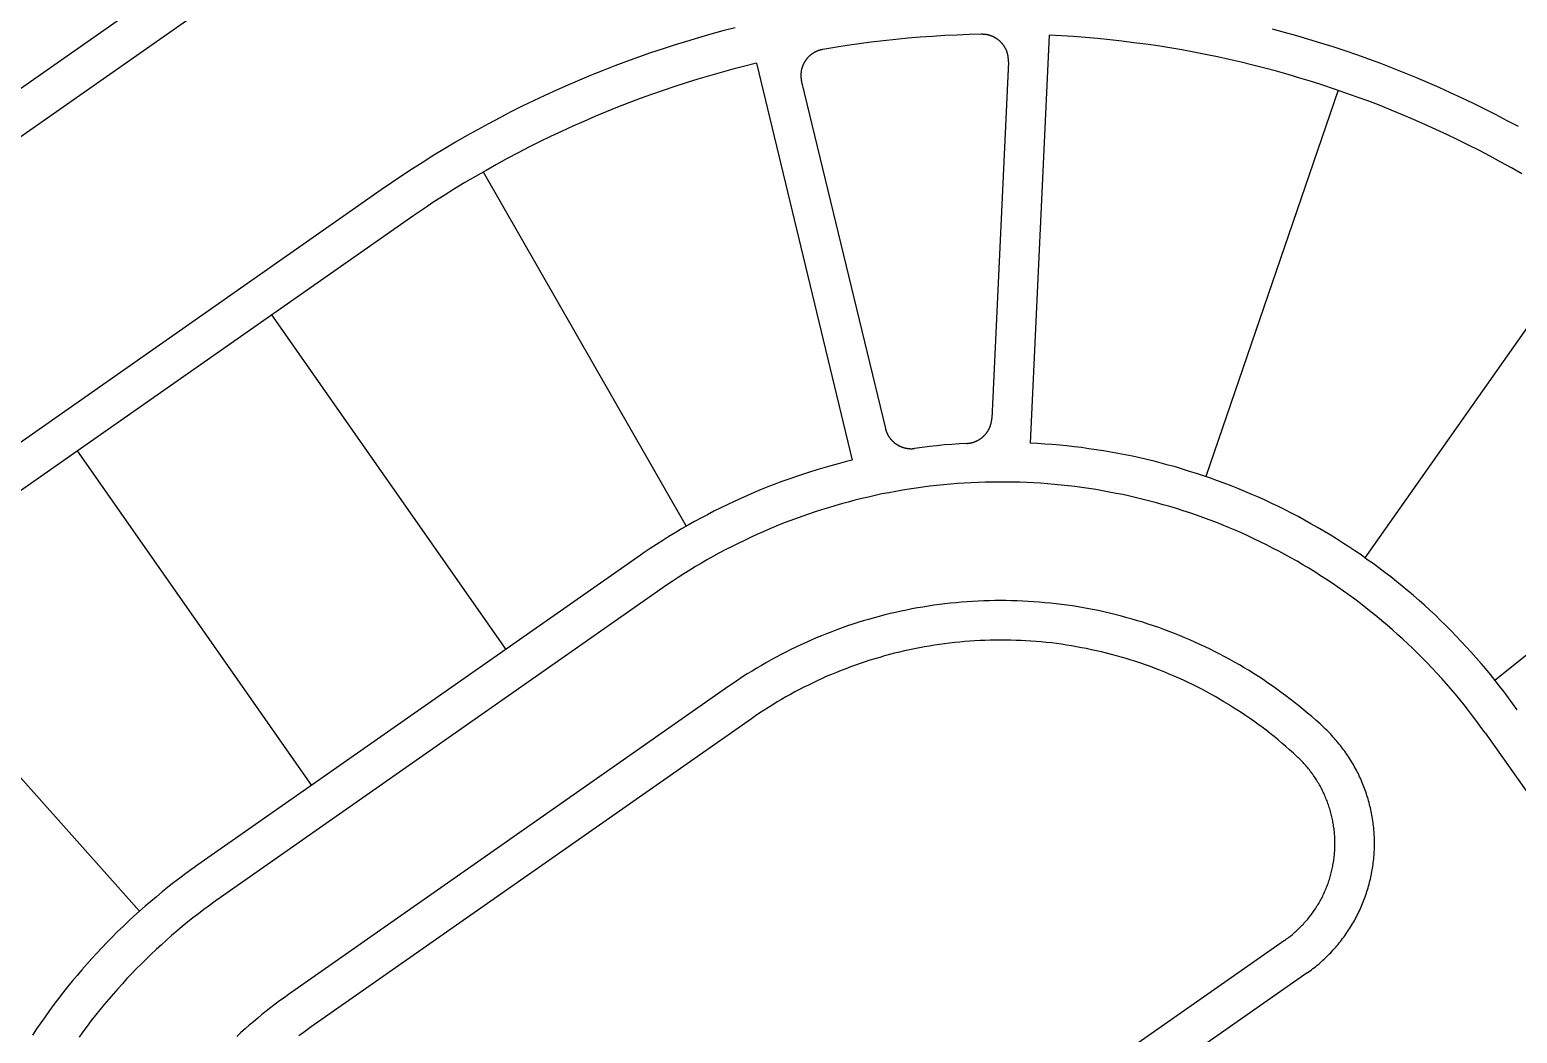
# Model space of a CAD drawing. Header units: metres. Extents: x 680594 to 684853, y 828874 to 830078.
# Drawn here: x 680863.9 to 680976.8, y 829578 to 829654.2 of the extents above; entities that cross this region are included whole.
import ezdxf

# ---------------------------------------------------------------- set-up
doc = ezdxf.new("R2010")
doc.units = ezdxf.units.M
doc.layers.add('PLOT_LINES', color=7, linetype='Continuous')

msp = doc.modelspace()

# ---------------------------------------------------------------- linework, layer by layer
at = {"layer": 'PLOT_LINES'}
for points in [[(680915.88, 829686.64), (680850.26, 829640.7)], [(680917.6, 829684.19), (680851.98, 829638.24)], [(680917.41, 829654.36), (680916.48, 829654.12), (680915.56, 829653.87), (680914.64, 829653.6), (680913.72, 829653.33), (680912.8, 829653.05), (680911.89, 829652.75), (680910.98, 829652.45), (680910.08, 829652.13), (680909.18, 829651.8), (680908.28, 829651.47), (680907.39, 829651.12), (680906.5, 829650.76), (680905.61, 829650.39), (680904.73, 829650.01), (680903.86, 829649.62), (680902.98, 829649.22), (680902.12, 829648.82), (680901.26, 829648.4), (680900.4, 829647.97), (680899.55, 829647.53), (680898.7, 829647.08), (680897.86, 829646.62), (680897.02, 829646.15), (680896.19, 829645.67), (680895.37, 829645.18), (680894.55, 829644.68), (680893.74, 829644.17), (680892.93, 829643.66), (680892.13, 829643.13), (680891.33, 829642.6), (680890.55, 829642.05)], [(680976.86, 829646.86), (680976.02, 829647.31), (680975.17, 829647.76), (680974.32, 829648.19), (680973.46, 829648.61), (680972.59, 829649.03), (680971.72, 829649.43), (680970.85, 829649.83), (680969.97, 829650.21), (680969.09, 829650.58), (680968.2, 829650.95), (680967.31, 829651.3), (680966.42, 829651.64), (680965.52, 829651.97), (680964.61, 829652.3), (680963.71, 829652.61), (680962.8, 829652.91), (680961.88, 829653.2), (680960.97, 829653.47), (680960.04, 829653.74), (680959.12, 829654), (680958.2, 829654.25)], [(680936.12, 829653.87), (680935.19, 829653.84), (680934.26, 829653.81), (680933.33, 829653.77), (680932.4, 829653.71), (680931.47, 829653.64), (680930.54, 829653.57), (680929.61, 829653.48), (680928.68, 829653.38), (680927.75, 829653.27), (680926.83, 829653.14), (680925.91, 829653.01), (680924.98, 829652.87), (680924.06, 829652.71)], [(680938.16, 829651.77), (680938.16, 829651.8), (680938.16, 829651.82), (680938.16, 829651.84), (680938.16, 829651.87), (680938.16, 829651.89), (680938.16, 829651.91), (680938.16, 829651.94), (680938.16, 829651.96), (680938.16, 829651.98), (680938.16, 829652.01), (680938.15, 829652.03), (680938.15, 829652.05), (680938.15, 829652.08), (680938.15, 829652.1), (680938.14, 829652.12), (680938.14, 829652.15), (680938.14, 829652.17), (680938.13, 829652.19), (680938.13, 829652.22), (680938.13, 829652.24), (680938.12, 829652.26), (680938.12, 829652.28), (680938.11, 829652.31), (680938.11, 829652.33), (680938.1, 829652.35), (680938.1, 829652.38), (680938.09, 829652.4), (680938.08, 829652.42), (680938.08, 829652.44), (680938.07, 829652.47), (680938.06, 829652.49), (680938.05, 829652.51), (680938.05, 829652.53), (680938.04, 829652.55), (680938.03, 829652.58), (680938.02, 829652.6), (680938.01, 829652.62), (680938.01, 829652.64), (680938, 829652.66), (680937.99, 829652.68), (680937.98, 829652.7), (680937.97, 829652.73), (680937.96, 829652.75), (680937.95, 829652.77), (680937.94, 829652.79), (680937.92, 829652.81), (680937.91, 829652.83), (680937.9, 829652.85), (680937.89, 829652.87), (680937.88, 829652.89), (680937.87, 829652.91), (680937.85, 829652.93), (680937.84, 829652.95), (680937.83, 829652.97), (680937.82, 829652.99), (680937.8, 829653.01), (680937.79, 829653.03), (680937.78, 829653.05), (680937.76, 829653.07), (680937.75, 829653.08), (680937.73, 829653.1), (680937.72, 829653.12), (680937.7, 829653.14), (680937.69, 829653.16), (680937.67, 829653.17), (680937.66, 829653.19), (680937.64, 829653.21), (680937.63, 829653.23), (680937.61, 829653.24), (680937.59, 829653.26), (680937.58, 829653.28), (680937.56, 829653.29), (680937.55, 829653.31), (680937.53, 829653.33), (680937.51, 829653.34), (680937.49, 829653.36), (680937.48, 829653.37), (680937.46, 829653.39), (680937.44, 829653.4), (680937.42, 829653.42), (680937.4, 829653.43), (680937.39, 829653.45), (680937.37, 829653.46), (680937.35, 829653.48), (680937.33, 829653.49), (680937.31, 829653.5), (680937.29, 829653.52), (680937.27, 829653.53), (680937.25, 829653.54), (680937.23, 829653.55), (680937.21, 829653.57), (680937.19, 829653.58), (680937.17, 829653.59), (680937.15, 829653.6), (680937.13, 829653.61), (680937.11, 829653.63), (680937.09, 829653.64), (680937.07, 829653.65), (680937.05, 829653.66), (680937.03, 829653.67), (680937.01, 829653.68), (680936.99, 829653.69), (680936.97, 829653.7), (680936.94, 829653.71), (680936.92, 829653.72), (680936.9, 829653.72), (680936.88, 829653.73), (680936.86, 829653.74), (680936.84, 829653.75), (680936.81, 829653.76), (680936.79, 829653.76), (680936.77, 829653.77), (680936.75, 829653.78), (680936.72, 829653.79), (680936.7, 829653.79), (680936.68, 829653.8), (680936.66, 829653.8), (680936.63, 829653.81), (680936.61, 829653.82), (680936.59, 829653.82), (680936.57, 829653.83), (680936.54, 829653.83), (680936.52, 829653.83), (680936.5, 829653.84), (680936.47, 829653.84), (680936.45, 829653.85), (680936.43, 829653.85), (680936.4, 829653.85), (680936.38, 829653.85), (680936.36, 829653.86), (680936.33, 829653.86), (680936.31, 829653.86), (680936.29, 829653.86), (680936.26, 829653.86), (680936.24, 829653.86), (680936.22, 829653.87), (680936.19, 829653.87), (680936.17, 829653.87), (680936.15, 829653.87), (680936.12, 829653.87)], [(680941.26, 829653.79), (680939.81, 829622.83)], [(680977.13, 829643.27), (680976.33, 829643.72), (680975.52, 829644.17), (680974.71, 829644.61), (680973.9, 829645.04), (680973.08, 829645.45), (680972.26, 829645.86), (680971.43, 829646.26), (680970.59, 829646.65), (680969.75, 829647.03), (680968.91, 829647.4), (680968.06, 829647.76), (680967.21, 829648.11), (680966.36, 829648.45), (680965.5, 829648.78), (680964.63, 829649.1), (680963.77, 829649.41), (680962.9, 829649.71), (680962.02, 829650), (680961.15, 829650.28), (680960.27, 829650.55), (680959.38, 829650.81), (680958.5, 829651.06), (680957.61, 829651.3), (680956.72, 829651.53), (680955.82, 829651.74), (680954.92, 829651.95), (680954.02, 829652.15), (680953.12, 829652.34), (680952.22, 829652.51), (680951.31, 829652.68), (680950.41, 829652.83), (680949.5, 829652.98), (680948.59, 829653.11), (680947.67, 829653.23), (680946.76, 829653.34), (680945.85, 829653.45), (680944.93, 829653.54), (680944.01, 829653.62), (680943.09, 829653.69), (680942.18, 829653.75), (680941.26, 829653.79)], [(680924.06, 829652.71), (680924.04, 829652.71), (680924.02, 829652.71), (680924, 829652.7), (680923.97, 829652.7), (680923.95, 829652.69), (680923.93, 829652.69), (680923.9, 829652.68), (680923.88, 829652.67), (680923.86, 829652.67), (680923.84, 829652.66), (680923.81, 829652.65), (680923.79, 829652.65), (680923.77, 829652.64), (680923.75, 829652.63), (680923.73, 829652.63), (680923.7, 829652.62), (680923.68, 829652.61), (680923.66, 829652.6), (680923.64, 829652.59), (680923.62, 829652.58), (680923.6, 829652.57), (680923.57, 829652.56), (680923.55, 829652.55), (680923.53, 829652.54), (680923.51, 829652.53), (680923.49, 829652.52), (680923.47, 829652.51), (680923.45, 829652.5), (680923.43, 829652.49), (680923.41, 829652.48), (680923.39, 829652.47), (680923.37, 829652.45), (680923.35, 829652.44), (680923.33, 829652.43), (680923.31, 829652.42), (680923.29, 829652.4), (680923.27, 829652.39), (680923.25, 829652.38), (680923.23, 829652.36), (680923.21, 829652.35), (680923.19, 829652.34), (680923.18, 829652.32), (680923.16, 829652.31), (680923.14, 829652.29), (680923.12, 829652.28), (680923.1, 829652.26), (680923.09, 829652.25), (680923.07, 829652.23), (680923.05, 829652.22), (680923.03, 829652.2), (680923.02, 829652.18), (680923, 829652.17), (680922.98, 829652.15), (680922.97, 829652.13), (680922.95, 829652.12), (680922.94, 829652.1), (680922.92, 829652.08), (680922.9, 829652.06), (680922.89, 829652.05), (680922.87, 829652.03), (680922.86, 829652.01), (680922.84, 829651.99), (680922.83, 829651.97), (680922.82, 829651.96), (680922.8, 829651.94), (680922.79, 829651.92), (680922.77, 829651.9), (680922.76, 829651.88), (680922.75, 829651.86), (680922.73, 829651.84), (680922.72, 829651.82), (680922.71, 829651.8), (680922.7, 829651.78), (680922.69, 829651.76), (680922.67, 829651.74), (680922.66, 829651.72), (680922.65, 829651.7), (680922.64, 829651.68), (680922.63, 829651.66), (680922.62, 829651.64), (680922.61, 829651.62), (680922.6, 829651.6), (680922.59, 829651.58), (680922.58, 829651.56), (680922.57, 829651.53), (680922.56, 829651.51), (680922.55, 829651.49), (680922.54, 829651.47), (680922.53, 829651.45), (680922.53, 829651.43), (680922.52, 829651.4), (680922.51, 829651.38), (680922.5, 829651.36), (680922.5, 829651.34), (680922.49, 829651.31), (680922.48, 829651.29), (680922.48, 829651.27), (680922.47, 829651.25), (680922.46, 829651.22), (680922.46, 829651.2), (680922.45, 829651.18), (680922.45, 829651.16), (680922.44, 829651.13), (680922.44, 829651.11), (680922.44, 829651.09), (680922.43, 829651.06), (680922.43, 829651.04), (680922.43, 829651.02), (680922.42, 829650.99), (680922.42, 829650.97), (680922.42, 829650.95), (680922.41, 829650.92), (680922.41, 829650.9), (680922.41, 829650.88), (680922.41, 829650.85), (680922.41, 829650.83), (680922.41, 829650.81), (680922.41, 829650.78), (680922.41, 829650.76), (680922.41, 829650.74), (680922.41, 829650.71), (680922.41, 829650.69), (680922.41, 829650.67), (680922.41, 829650.64), (680922.41, 829650.62), (680922.41, 829650.6), (680922.41, 829650.57), (680922.42, 829650.55), (680922.42, 829650.53), (680922.42, 829650.5), (680922.42, 829650.48), (680922.43, 829650.46), (680922.43, 829650.44), (680922.43, 829650.41), (680922.44, 829650.39), (680922.44, 829650.37), (680922.45, 829650.34), (680922.45, 829650.32), (680922.46, 829650.3), (680922.46, 829650.27)], [(680919.04, 829651.67), (680918.14, 829651.45), (680917.25, 829651.22), (680916.36, 829650.98), (680915.47, 829650.72), (680914.59, 829650.46), (680913.7, 829650.19), (680912.83, 829649.9), (680911.95, 829649.61), (680911.08, 829649.3), (680910.21, 829648.99), (680909.35, 829648.66), (680908.49, 829648.33), (680907.63, 829647.98), (680906.78, 829647.63), (680905.93, 829647.26), (680905.09, 829646.89), (680904.25, 829646.5), (680903.41, 829646.11), (680902.58, 829645.7), (680901.76, 829645.29), (680900.94, 829644.87), (680900.12, 829644.43), (680899.31, 829643.99), (680898.51, 829643.54), (680897.71, 829643.08), (680896.91, 829642.61), (680896.12, 829642.13), (680895.34, 829641.64), (680894.56, 829641.14), (680893.79, 829640.63), (680893.03, 829640.12), (680892.27, 829639.59)], [(680919.04, 829651.67), (680926.31, 829621.54)], [(680938.16, 829651.77), (680936.9, 829624.71)], [(680922.46, 829650.27), (680928.82, 829623.94)], [(680963.18, 829649.62), (680953.13, 829620.29)], [(680898.3, 829643.42), (680913.71, 829616.53)], [(680890.55, 829642.05), (680857.14, 829618.66)], [(680892.27, 829639.59), (680858.86, 829616.2)], [(680983.06, 829639.47), (680965.21, 829614.13)], [(680882.23, 829632.56), (680900.01, 829607.17)], [(680928.82, 829623.94), (680928.83, 829623.92), (680928.83, 829623.9), (680928.84, 829623.88), (680928.84, 829623.85), (680928.85, 829623.83), (680928.86, 829623.81), (680928.86, 829623.79), (680928.87, 829623.76), (680928.88, 829623.74), (680928.89, 829623.72), (680928.9, 829623.7), (680928.9, 829623.68), (680928.91, 829623.66), (680928.92, 829623.63), (680928.93, 829623.61), (680928.94, 829623.59), (680928.95, 829623.57), (680928.96, 829623.55), (680928.97, 829623.53), (680928.98, 829623.51), (680928.99, 829623.49), (680929, 829623.47), (680929.01, 829623.44), (680929.03, 829623.42), (680929.04, 829623.4), (680929.05, 829623.38), (680929.06, 829623.36), (680929.07, 829623.34), (680929.09, 829623.32), (680929.1, 829623.31), (680929.11, 829623.29), (680929.13, 829623.27), (680929.14, 829623.25), (680929.15, 829623.23), (680929.17, 829623.21), (680929.18, 829623.19), (680929.19, 829623.17), (680929.21, 829623.15), (680929.22, 829623.14), (680929.24, 829623.12), (680929.25, 829623.1), (680929.27, 829623.08), (680929.29, 829623.07), (680929.3, 829623.05), (680929.32, 829623.03), (680929.33, 829623.02), (680929.35, 829623), (680929.37, 829622.98), (680929.38, 829622.97), (680929.4, 829622.95), (680929.42, 829622.93), (680929.43, 829622.92), (680929.45, 829622.9), (680929.47, 829622.89), (680929.49, 829622.87), (680929.51, 829622.86), (680929.52, 829622.84), (680929.54, 829622.83), (680929.56, 829622.81), (680929.58, 829622.8), (680929.6, 829622.79), (680929.62, 829622.77), (680929.64, 829622.76), (680929.66, 829622.75), (680929.68, 829622.73), (680929.7, 829622.72), (680929.72, 829622.71), (680929.74, 829622.7), (680929.76, 829622.69), (680929.78, 829622.67), (680929.8, 829622.66), (680929.82, 829622.65), (680929.84, 829622.64), (680929.86, 829622.63), (680929.88, 829622.62), (680929.9, 829622.61), (680929.92, 829622.6), (680929.94, 829622.59), (680929.96, 829622.58), (680929.98, 829622.57), (680930.01, 829622.56), (680930.03, 829622.55), (680930.05, 829622.54), (680930.07, 829622.54), (680930.09, 829622.53), (680930.12, 829622.52), (680930.14, 829622.51), (680930.16, 829622.51), (680930.18, 829622.5), (680930.2, 829622.49), (680930.23, 829622.49), (680930.25, 829622.48), (680930.27, 829622.47), (680930.29, 829622.47), (680930.32, 829622.46), (680930.34, 829622.46), (680930.36, 829622.45), (680930.39, 829622.45), (680930.41, 829622.44), (680930.43, 829622.44), (680930.46, 829622.44), (680930.48, 829622.43), (680930.5, 829622.43), (680930.52, 829622.43), (680930.55, 829622.42), (680930.57, 829622.42), (680930.59, 829622.42), (680930.62, 829622.42), (680930.64, 829622.42), (680930.66, 829622.42), (680930.69, 829622.41), (680930.71, 829622.41), (680930.73, 829622.41), (680930.76, 829622.41), (680930.78, 829622.41), (680930.8, 829622.41), (680930.83, 829622.41), (680930.85, 829622.41), (680930.87, 829622.42), (680930.9, 829622.42), (680930.92, 829622.42), (680930.94, 829622.42), (680930.97, 829622.42), (680930.99, 829622.43), (680931.01, 829622.43), (680931.04, 829622.43)], [(680935.01, 829622.81), (680935.03, 829622.81), (680935.05, 829622.81), (680935.08, 829622.82), (680935.1, 829622.82), (680935.12, 829622.82), (680935.15, 829622.82), (680935.17, 829622.83), (680935.19, 829622.83), (680935.22, 829622.83), (680935.24, 829622.84), (680935.26, 829622.84), (680935.29, 829622.85), (680935.31, 829622.85), (680935.33, 829622.85), (680935.35, 829622.86), (680935.38, 829622.87), (680935.4, 829622.87), (680935.42, 829622.88), (680935.44, 829622.88), (680935.47, 829622.89), (680935.49, 829622.9), (680935.51, 829622.9), (680935.53, 829622.91), (680935.56, 829622.92), (680935.58, 829622.93), (680935.6, 829622.93), (680935.62, 829622.94), (680935.64, 829622.95), (680935.66, 829622.96), (680935.69, 829622.97), (680935.71, 829622.98), (680935.73, 829622.99), (680935.75, 829623), (680935.77, 829623.01), (680935.79, 829623.02), (680935.81, 829623.03), (680935.83, 829623.04), (680935.85, 829623.05), (680935.87, 829623.06), (680935.9, 829623.07), (680935.92, 829623.08), (680935.94, 829623.1), (680935.96, 829623.11), (680935.97, 829623.12), (680935.99, 829623.13), (680936.01, 829623.15), (680936.03, 829623.16), (680936.05, 829623.17), (680936.07, 829623.19), (680936.09, 829623.2), (680936.11, 829623.21), (680936.13, 829623.23), (680936.15, 829623.24), (680936.16, 829623.26), (680936.18, 829623.27), (680936.2, 829623.29), (680936.22, 829623.3), (680936.24, 829623.32), (680936.25, 829623.33), (680936.27, 829623.35), (680936.29, 829623.37), (680936.3, 829623.38), (680936.32, 829623.4), (680936.34, 829623.42), (680936.35, 829623.43), (680936.37, 829623.45), (680936.38, 829623.47), (680936.4, 829623.48), (680936.41, 829623.5), (680936.43, 829623.52), (680936.44, 829623.54), (680936.46, 829623.56), (680936.47, 829623.57), (680936.49, 829623.59), (680936.5, 829623.61), (680936.52, 829623.63), (680936.53, 829623.65), (680936.54, 829623.67), (680936.56, 829623.69), (680936.57, 829623.71), (680936.58, 829623.73), (680936.59, 829623.75), (680936.61, 829623.77), (680936.62, 829623.79), (680936.63, 829623.81), (680936.64, 829623.83), (680936.65, 829623.85), (680936.67, 829623.87), (680936.68, 829623.89), (680936.69, 829623.91), (680936.7, 829623.93), (680936.71, 829623.95), (680936.72, 829623.97), (680936.73, 829623.99), (680936.74, 829624.01), (680936.75, 829624.04), (680936.75, 829624.06), (680936.76, 829624.08), (680936.77, 829624.1), (680936.78, 829624.12), (680936.79, 829624.14), (680936.79, 829624.17), (680936.8, 829624.19), (680936.81, 829624.21), (680936.82, 829624.23), (680936.82, 829624.26), (680936.83, 829624.28), (680936.83, 829624.3), (680936.84, 829624.32), (680936.85, 829624.35), (680936.85, 829624.37), (680936.86, 829624.39), (680936.86, 829624.41), (680936.87, 829624.44), (680936.87, 829624.46), (680936.87, 829624.48), (680936.88, 829624.51), (680936.88, 829624.53), (680936.88, 829624.55), (680936.89, 829624.58), (680936.89, 829624.6), (680936.89, 829624.62), (680936.89, 829624.64), (680936.9, 829624.67), (680936.9, 829624.69), (680936.9, 829624.71)], [(680999.31, 829624.18), (680975.09, 829604.83)], [(680935.01, 829622.81), (680934.44, 829622.78), (680933.87, 829622.74), (680933.3, 829622.69), (680932.73, 829622.63), (680932.17, 829622.57), (680931.6, 829622.51), (680931.04, 829622.43)], [(680976.78, 829602.59), (680976.45, 829603.04), (680976.12, 829603.49), (680975.78, 829603.94), (680975.44, 829604.38), (680975.1, 829604.82), (680974.74, 829605.26), (680974.39, 829605.69), (680974.03, 829606.11), (680973.66, 829606.54), (680973.29, 829606.96), (680972.91, 829607.37), (680972.53, 829607.78), (680972.15, 829608.18), (680971.76, 829608.58), (680971.36, 829608.98), (680970.96, 829609.37), (680970.56, 829609.76), (680970.15, 829610.14), (680969.74, 829610.52), (680969.32, 829610.89), (680968.9, 829611.26), (680968.47, 829611.62), (680968.04, 829611.98), (680967.61, 829612.33), (680967.17, 829612.68), (680966.72, 829613.02), (680966.28, 829613.36), (680965.83, 829613.69), (680965.37, 829614.01), (680964.92, 829614.34), (680964.45, 829614.65), (680963.99, 829614.96), (680963.52, 829615.27), (680963.05, 829615.57), (680962.57, 829615.86), (680962.09, 829616.15), (680961.61, 829616.43), (680961.12, 829616.71), (680960.64, 829616.98), (680960.14, 829617.25), (680959.65, 829617.51), (680959.15, 829617.76), (680958.65, 829618.01), (680958.14, 829618.25), (680957.64, 829618.49), (680957.13, 829618.72), (680956.62, 829618.94), (680956.1, 829619.16), (680955.58, 829619.38), (680955.06, 829619.58), (680954.54, 829619.78), (680954.02, 829619.98), (680953.49, 829620.17), (680952.96, 829620.35), (680952.43, 829620.52), (680951.9, 829620.69), (680951.36, 829620.86), (680950.83, 829621.02), (680950.29, 829621.17), (680949.75, 829621.31), (680949.21, 829621.45), (680948.66, 829621.58), (680948.12, 829621.71), (680947.57, 829621.83), (680947.02, 829621.94), (680946.47, 829622.05), (680945.92, 829622.15), (680945.37, 829622.24), (680944.82, 829622.33), (680944.27, 829622.41), (680943.71, 829622.49), (680943.16, 829622.55), (680942.6, 829622.62), (680942.05, 829622.67), (680941.49, 829622.72), (680940.93, 829622.76), (680940.37, 829622.8), (680939.81, 829622.83)], [(680867.48, 829622.24), (680885.27, 829596.85)], [(680926.31, 829621.54), (680925.77, 829621.4), (680925.23, 829621.26), (680924.69, 829621.12), (680924.15, 829620.96), (680923.61, 829620.8), (680923.07, 829620.63), (680922.54, 829620.46), (680922.01, 829620.28), (680921.48, 829620.1), (680920.95, 829619.91), (680920.43, 829619.71), (680919.9, 829619.51), (680919.38, 829619.3), (680918.86, 829619.08), (680918.35, 829618.86), (680917.84, 829618.63), (680917.33, 829618.4), (680916.82, 829618.16), (680916.32, 829617.91), (680915.81, 829617.66), (680915.32, 829617.4), (680914.82, 829617.14), (680914.33, 829616.87), (680913.84, 829616.6), (680913.35, 829616.32), (680912.87, 829616.03), (680912.39, 829615.74), (680911.92, 829615.44), (680911.44, 829615.14), (680910.97, 829614.83), (680910.51, 829614.52), (680910.05, 829614.2)], [(680974.33, 829600.85), (680974.02, 829601.28), (680973.71, 829601.71), (680973.39, 829602.13), (680973.07, 829602.54), (680972.75, 829602.96), (680972.42, 829603.37), (680972.08, 829603.77), (680971.74, 829604.17), (680971.4, 829604.57), (680971.05, 829604.96), (680970.69, 829605.35), (680970.33, 829605.74), (680969.97, 829606.12), (680969.6, 829606.49), (680969.23, 829606.87), (680968.86, 829607.23), (680968.48, 829607.6), (680968.09, 829607.96), (680967.7, 829608.31), (680967.31, 829608.66), (680966.91, 829609.01), (680966.51, 829609.35), (680966.11, 829609.68), (680965.7, 829610.01), (680965.29, 829610.34), (680964.87, 829610.66), (680964.45, 829610.98), (680964.03, 829611.29), (680963.6, 829611.6), (680963.17, 829611.9), (680962.73, 829612.19), (680962.29, 829612.49), (680961.85, 829612.77), (680961.41, 829613.05), (680960.96, 829613.33), (680960.51, 829613.6), (680960.06, 829613.86), (680959.6, 829614.12), (680959.14, 829614.38), (680958.68, 829614.63), (680958.21, 829614.87), (680957.74, 829615.11), (680957.27, 829615.34), (680956.79, 829615.57), (680956.32, 829615.79), (680955.84, 829616.01), (680955.36, 829616.22), (680954.87, 829616.42), (680954.38, 829616.62), (680953.9, 829616.82), (680953.4, 829617.01), (680952.91, 829617.19), (680952.42, 829617.36), (680951.92, 829617.53), (680951.42, 829617.7), (680950.92, 829617.86), (680950.41, 829618.01), (680949.91, 829618.16), (680949.4, 829618.3), (680948.89, 829618.43), (680948.38, 829618.56), (680947.87, 829618.69), (680947.36, 829618.8), (680946.85, 829618.92), (680946.33, 829619.02), (680945.81, 829619.12), (680945.3, 829619.21), (680944.78, 829619.3), (680944.26, 829619.38), (680943.74, 829619.46), (680943.21, 829619.53), (680942.69, 829619.59), (680942.17, 829619.64), (680941.65, 829619.7), (680941.12, 829619.74), (680940.6, 829619.78), (680940.07, 829619.81), (680939.55, 829619.84), (680939.02, 829619.86), (680938.5, 829619.87), (680937.97, 829619.88), (680937.44, 829619.88), (680936.92, 829619.87), (680936.39, 829619.86), (680935.87, 829619.85), (680935.34, 829619.82), (680934.82, 829619.79), (680934.29, 829619.76), (680933.77, 829619.72), (680933.24, 829619.67), (680932.72, 829619.62), (680932.2, 829619.56), (680931.67, 829619.49), (680931.15, 829619.42), (680930.63, 829619.34), (680930.11, 829619.26), (680929.6, 829619.17), (680929.08, 829619.07), (680928.56, 829618.97), (680928.05, 829618.86), (680927.53, 829618.74), (680927.02, 829618.62), (680926.51, 829618.5), (680926, 829618.36), (680925.5, 829618.23), (680924.99, 829618.08), (680924.49, 829617.93), (680923.98, 829617.78), (680923.48, 829617.61), (680922.98, 829617.45), (680922.49, 829617.27), (680921.99, 829617.09), (680921.5, 829616.91), (680921.01, 829616.72), (680920.52, 829616.52), (680920.04, 829616.32), (680919.55, 829616.11), (680919.07, 829615.9), (680918.59, 829615.68), (680918.12, 829615.45), (680917.65, 829615.22), (680917.18, 829614.99), (680916.71, 829614.75), (680916.24, 829614.5), (680915.78, 829614.25), (680915.32, 829613.99), (680914.87, 829613.73), (680914.42, 829613.46), (680913.97, 829613.19), (680913.52, 829612.91), (680913.08, 829612.62), (680912.64, 829612.33), (680912.2, 829612.04), (680911.77, 829611.74)], [(680910.05, 829614.2), (680876.64, 829590.81)], [(680911.77, 829611.74), (680878.36, 829588.35)], [(680851.58, 829610.43), (680872.22, 829587.3)], [(680962.12, 829601.22), (680961.81, 829601.51), (680961.5, 829601.79), (680961.18, 829602.07), (680960.86, 829602.34), (680960.53, 829602.61), (680960.21, 829602.88), (680959.88, 829603.14), (680959.54, 829603.4), (680959.21, 829603.66), (680958.87, 829603.91), (680958.53, 829604.16), (680958.18, 829604.4), (680957.83, 829604.64), (680957.48, 829604.88), (680957.13, 829605.11), (680956.77, 829605.34), (680956.42, 829605.56), (680956.05, 829605.78), (680955.69, 829605.99), (680955.32, 829606.2), (680954.96, 829606.41), (680954.58, 829606.61), (680954.21, 829606.81), (680953.84, 829607), (680953.46, 829607.19), (680953.08, 829607.37), (680952.69, 829607.55), (680952.31, 829607.73), (680951.92, 829607.9), (680951.54, 829608.06), (680951.15, 829608.23), (680950.75, 829608.38), (680950.36, 829608.53), (680949.96, 829608.68), (680949.57, 829608.83), (680949.17, 829608.96), (680948.77, 829609.1), (680948.36, 829609.23), (680947.96, 829609.35), (680947.56, 829609.47), (680947.15, 829609.58), (680946.74, 829609.69), (680946.33, 829609.8), (680945.92, 829609.9), (680945.51, 829610), (680945.1, 829610.09), (680944.68, 829610.17), (680944.27, 829610.25), (680943.85, 829610.33), (680943.44, 829610.4), (680943.02, 829610.47), (680942.6, 829610.53), (680942.18, 829610.58), (680941.77, 829610.64), (680941.35, 829610.68), (680940.93, 829610.72), (680940.5, 829610.76), (680940.08, 829610.79), (680939.66, 829610.82), (680939.24, 829610.84), (680938.82, 829610.86), (680938.4, 829610.87), (680937.97, 829610.88), (680937.55, 829610.88), (680937.13, 829610.88), (680936.71, 829610.87), (680936.28, 829610.86), (680935.86, 829610.84), (680935.44, 829610.82), (680935.02, 829610.79), (680934.6, 829610.76), (680934.18, 829610.72), (680933.76, 829610.68), (680933.34, 829610.63), (680932.92, 829610.58), (680932.5, 829610.52), (680932.08, 829610.46), (680931.67, 829610.39), (680931.25, 829610.32), (680930.83, 829610.24), (680930.42, 829610.16), (680930.01, 829610.07), (680929.59, 829609.98), (680929.18, 829609.89), (680928.77, 829609.79), (680928.36, 829609.68), (680927.96, 829609.57), (680927.55, 829609.45), (680927.14, 829609.33), (680926.74, 829609.21), (680926.34, 829609.08), (680925.94, 829608.95), (680925.54, 829608.81), (680925.14, 829608.66), (680924.75, 829608.51), (680924.35, 829608.36), (680923.96, 829608.2), (680923.57, 829608.04), (680923.18, 829607.88), (680922.8, 829607.7), (680922.41, 829607.53), (680922.03, 829607.35), (680921.65, 829607.16), (680921.27, 829606.97), (680920.9, 829606.78), (680920.52, 829606.58), (680920.15, 829606.38), (680919.79, 829606.17), (680919.42, 829605.96), (680919.06, 829605.75), (680918.7, 829605.53), (680918.34, 829605.31), (680917.98, 829605.08), (680917.63, 829604.85), (680917.28, 829604.61), (680916.93, 829604.37)], [(680960.08, 829599.02), (680959.79, 829599.29), (680959.5, 829599.55), (680959.21, 829599.8), (680958.92, 829600.05), (680958.62, 829600.3), (680958.32, 829600.55), (680958.02, 829600.79), (680957.71, 829601.03), (680957.41, 829601.26), (680957.09, 829601.49), (680956.78, 829601.72), (680956.46, 829601.94), (680956.15, 829602.16), (680955.82, 829602.38), (680955.5, 829602.59), (680955.17, 829602.8), (680954.85, 829603), (680954.51, 829603.2), (680954.18, 829603.4), (680953.85, 829603.59), (680953.51, 829603.78), (680953.17, 829603.97), (680952.83, 829604.15), (680952.48, 829604.32), (680952.13, 829604.5), (680951.79, 829604.67), (680951.44, 829604.83), (680951.08, 829604.99), (680950.73, 829605.15), (680950.37, 829605.3), (680950.02, 829605.45), (680949.66, 829605.59), (680949.29, 829605.73), (680948.93, 829605.87), (680948.57, 829606), (680948.2, 829606.12), (680947.83, 829606.25), (680947.47, 829606.36), (680947.1, 829606.48), (680946.72, 829606.59), (680946.35, 829606.69), (680945.98, 829606.79), (680945.6, 829606.89), (680945.23, 829606.98), (680944.85, 829607.07), (680944.47, 829607.15), (680944.09, 829607.23), (680943.71, 829607.3), (680943.33, 829607.37), (680942.95, 829607.44), (680942.57, 829607.5), (680942.18, 829607.56), (680941.8, 829607.61), (680941.42, 829607.66), (680941.03, 829607.7), (680940.65, 829607.74), (680940.26, 829607.77), (680939.87, 829607.8), (680939.49, 829607.82), (680939.1, 829607.84), (680938.71, 829607.86), (680938.33, 829607.87), (680937.94, 829607.88), (680937.55, 829607.88), (680937.17, 829607.88), (680936.78, 829607.87), (680936.39, 829607.86), (680936.01, 829607.84), (680935.62, 829607.82), (680935.23, 829607.8), (680934.85, 829607.77), (680934.46, 829607.73), (680934.08, 829607.69), (680933.69, 829607.65), (680933.31, 829607.6), (680932.92, 829607.55), (680932.54, 829607.49), (680932.16, 829607.43), (680931.78, 829607.37), (680931.4, 829607.3), (680931.02, 829607.22), (680930.64, 829607.14), (680930.26, 829607.06), (680929.88, 829606.97), (680929.51, 829606.88), (680929.13, 829606.78), (680928.76, 829606.68), (680928.39, 829606.57), (680928.01, 829606.46), (680927.64, 829606.35), (680927.28, 829606.23), (680926.91, 829606.11), (680926.54, 829605.98), (680926.18, 829605.85), (680925.82, 829605.71), (680925.46, 829605.57), (680925.1, 829605.43), (680924.74, 829605.28), (680924.38, 829605.13), (680924.03, 829604.97), (680923.68, 829604.81), (680923.33, 829604.64), (680922.98, 829604.47), (680922.63, 829604.3), (680922.29, 829604.12), (680921.95, 829603.94), (680921.61, 829603.76), (680921.27, 829603.57), (680920.93, 829603.37), (680920.6, 829603.18), (680920.27, 829602.97), (680919.94, 829602.77), (680919.61, 829602.56), (680919.29, 829602.35), (680918.97, 829602.13), (680918.65, 829601.91)], [(680916.93, 829604.37), (680883.53, 829580.98)], [(680918.65, 829601.91), (680885.25, 829578.52)], [(680960.82, 829582.61), (680960.94, 829582.69), (680961.05, 829582.77), (680961.16, 829582.86), (680961.27, 829582.94), (680961.38, 829583.03), (680961.49, 829583.11), (680961.6, 829583.2), (680961.71, 829583.29), (680961.81, 829583.38), (680961.92, 829583.48), (680962.02, 829583.57), (680962.12, 829583.66), (680962.23, 829583.76), (680962.33, 829583.86), (680962.43, 829583.95), (680962.52, 829584.05), (680962.62, 829584.15), (680962.72, 829584.26), (680962.81, 829584.36), (680962.91, 829584.46), (680963, 829584.57), (680963.09, 829584.67), (680963.18, 829584.78), (680963.27, 829584.89), (680963.35, 829585), (680963.44, 829585.11), (680963.52, 829585.22), (680963.61, 829585.33), (680963.69, 829585.44), (680963.77, 829585.56), (680963.85, 829585.67), (680963.93, 829585.79), (680964, 829585.9), (680964.08, 829586.02), (680964.15, 829586.14), (680964.23, 829586.26), (680964.3, 829586.38), (680964.37, 829586.5), (680964.44, 829586.62), (680964.5, 829586.75), (680964.57, 829586.87), (680964.63, 829586.99), (680964.7, 829587.12), (680964.76, 829587.24), (680964.82, 829587.37), (680964.87, 829587.5), (680964.93, 829587.62), (680964.99, 829587.75), (680965.04, 829587.88), (680965.09, 829588.01), (680965.14, 829588.14), (680965.19, 829588.27), (680965.24, 829588.4), (680965.29, 829588.53), (680965.33, 829588.67), (680965.37, 829588.8), (680965.42, 829588.93), (680965.46, 829589.07), (680965.49, 829589.2), (680965.53, 829589.34), (680965.57, 829589.47), (680965.6, 829589.61), (680965.63, 829589.74), (680965.66, 829589.88), (680965.69, 829590.01), (680965.72, 829590.15), (680965.75, 829590.29), (680965.77, 829590.43), (680965.79, 829590.56), (680965.81, 829590.7), (680965.83, 829590.84), (680965.85, 829590.98), (680965.87, 829591.12), (680965.88, 829591.26), (680965.89, 829591.4), (680965.91, 829591.54), (680965.92, 829591.67), (680965.92, 829591.81), (680965.93, 829591.95), (680965.94, 829592.09), (680965.94, 829592.23), (680965.94, 829592.37), (680965.94, 829592.51), (680965.94, 829592.65), (680965.94, 829592.79), (680965.93, 829592.93), (680965.92, 829593.07), (680965.92, 829593.21), (680965.91, 829593.35), (680965.89, 829593.49), (680965.88, 829593.63), (680965.87, 829593.77), (680965.85, 829593.9), (680965.83, 829594.04), (680965.81, 829594.18), (680965.79, 829594.32), (680965.77, 829594.46), (680965.75, 829594.59), (680965.72, 829594.73), (680965.69, 829594.87), (680965.66, 829595.01), (680965.63, 829595.14), (680965.6, 829595.28), (680965.57, 829595.41), (680965.53, 829595.55), (680965.49, 829595.68), (680965.45, 829595.82), (680965.41, 829595.95), (680965.37, 829596.08), (680965.33, 829596.22), (680965.29, 829596.35), (680965.24, 829596.48), (680965.19, 829596.61), (680965.14, 829596.74), (680965.09, 829596.87), (680965.04, 829597), (680964.98, 829597.13), (680964.93, 829597.26), (680964.87, 829597.39), (680964.81, 829597.51), (680964.75, 829597.64), (680964.69, 829597.77), (680964.63, 829597.89), (680964.57, 829598.01), (680964.5, 829598.14), (680964.43, 829598.26), (680964.37, 829598.38), (680964.3, 829598.5), (680964.22, 829598.62), (680964.15, 829598.74), (680964.08, 829598.86), (680964, 829598.98), (680963.93, 829599.1), (680963.85, 829599.21), (680963.77, 829599.33), (680963.69, 829599.44), (680963.6, 829599.55), (680963.52, 829599.66), (680963.44, 829599.78), (680963.35, 829599.89), (680963.26, 829599.99), (680963.17, 829600.1), (680963.08, 829600.21), (680962.99, 829600.32), (680962.9, 829600.42), (680962.81, 829600.52), (680962.71, 829600.63), (680962.62, 829600.73), (680962.52, 829600.83), (680962.42, 829600.93), (680962.32, 829601.03), (680962.22, 829601.12), (680962.12, 829601.22)], [(680974.33, 829600.85), (680998.14, 829567.17)], [(680959.1, 829585.07), (680959.19, 829585.13), (680959.27, 829585.19), (680959.36, 829585.25), (680959.44, 829585.32), (680959.52, 829585.38), (680959.6, 829585.44), (680959.69, 829585.51), (680959.77, 829585.58), (680959.84, 829585.65), (680959.92, 829585.72), (680960, 829585.79), (680960.08, 829585.86), (680960.15, 829585.93), (680960.23, 829586), (680960.3, 829586.08), (680960.38, 829586.15), (680960.45, 829586.23), (680960.52, 829586.3), (680960.59, 829586.38), (680960.66, 829586.46), (680960.73, 829586.54), (680960.8, 829586.61), (680960.87, 829586.69), (680960.93, 829586.78), (680961, 829586.86), (680961.06, 829586.94), (680961.13, 829587.02), (680961.19, 829587.11), (680961.25, 829587.19), (680961.31, 829587.28), (680961.37, 829587.36), (680961.43, 829587.45), (680961.49, 829587.54), (680961.55, 829587.63), (680961.6, 829587.72), (680961.66, 829587.8), (680961.71, 829587.89), (680961.76, 829587.99), (680961.81, 829588.08), (680961.86, 829588.17), (680961.91, 829588.26), (680961.96, 829588.35), (680962.01, 829588.45), (680962.05, 829588.54), (680962.1, 829588.64), (680962.14, 829588.73), (680962.18, 829588.83), (680962.23, 829588.92), (680962.27, 829589.02), (680962.3, 829589.12), (680962.34, 829589.22), (680962.38, 829589.31), (680962.42, 829589.41), (680962.45, 829589.51), (680962.48, 829589.61), (680962.52, 829589.71), (680962.55, 829589.81), (680962.58, 829589.91), (680962.61, 829590.01), (680962.63, 829590.11), (680962.66, 829590.21), (680962.69, 829590.31), (680962.71, 829590.42), (680962.73, 829590.52), (680962.75, 829590.62), (680962.78, 829590.72), (680962.79, 829590.83), (680962.81, 829590.93), (680962.83, 829591.03), (680962.85, 829591.14), (680962.86, 829591.24), (680962.87, 829591.34), (680962.89, 829591.45), (680962.9, 829591.55), (680962.91, 829591.66), (680962.91, 829591.76), (680962.92, 829591.87), (680962.93, 829591.97), (680962.93, 829592.07), (680962.94, 829592.18), (680962.94, 829592.28), (680962.94, 829592.39), (680962.94, 829592.49), (680962.94, 829592.6), (680962.94, 829592.7), (680962.93, 829592.81), (680962.93, 829592.91), (680962.92, 829593.02), (680962.91, 829593.12), (680962.91, 829593.23), (680962.9, 829593.33), (680962.89, 829593.43), (680962.87, 829593.54), (680962.86, 829593.64), (680962.84, 829593.75), (680962.83, 829593.85), (680962.81, 829593.95), (680962.79, 829594.06), (680962.77, 829594.16), (680962.75, 829594.26), (680962.73, 829594.36), (680962.71, 829594.47), (680962.68, 829594.57), (680962.66, 829594.67), (680962.63, 829594.77), (680962.61, 829594.87), (680962.58, 829594.97), (680962.55, 829595.07), (680962.51, 829595.17), (680962.48, 829595.27), (680962.45, 829595.37), (680962.41, 829595.47), (680962.38, 829595.57), (680962.34, 829595.67), (680962.3, 829595.76), (680962.26, 829595.86), (680962.22, 829595.96), (680962.18, 829596.05), (680962.14, 829596.15), (680962.1, 829596.25), (680962.05, 829596.34), (680962, 829596.43), (680961.96, 829596.53), (680961.91, 829596.62), (680961.86, 829596.71), (680961.81, 829596.81), (680961.76, 829596.9), (680961.71, 829596.99), (680961.65, 829597.08), (680961.6, 829597.17), (680961.54, 829597.26), (680961.49, 829597.34), (680961.43, 829597.43), (680961.37, 829597.52), (680961.31, 829597.6), (680961.25, 829597.69), (680961.19, 829597.77), (680961.13, 829597.86), (680961.06, 829597.94), (680961, 829598.02), (680960.93, 829598.11), (680960.87, 829598.19), (680960.8, 829598.27), (680960.73, 829598.35), (680960.66, 829598.43), (680960.59, 829598.5), (680960.52, 829598.58), (680960.45, 829598.66), (680960.38, 829598.73), (680960.3, 829598.81), (680960.23, 829598.88), (680960.15, 829598.95), (680960.08, 829599.02)], [(680876.64, 829590.81), (680876.18, 829590.48), (680875.72, 829590.15), (680875.27, 829589.81), (680874.82, 829589.47), (680874.37, 829589.12), (680873.93, 829588.76), (680873.49, 829588.4), (680873.06, 829588.04), (680872.63, 829587.67), (680872.21, 829587.29), (680871.79, 829586.91), (680871.37, 829586.53), (680870.96, 829586.14), (680870.55, 829585.75), (680870.15, 829585.35), (680869.75, 829584.94), (680869.36, 829584.53), (680868.97, 829584.12), (680868.59, 829583.7), (680868.21, 829583.28), (680867.84, 829582.86), (680867.47, 829582.42), (680867.11, 829581.99), (680866.75, 829581.55), (680866.4, 829581.11), (680866.05, 829580.66), (680865.71, 829580.21), (680865.38, 829579.75), (680865.05, 829579.29), (680864.72, 829578.83), (680864.4, 829578.36), (680864.09, 829577.89)], [(680878.36, 829588.35), (680877.94, 829588.05), (680877.51, 829587.74), (680877.09, 829587.43), (680876.68, 829587.11), (680876.26, 829586.79), (680875.86, 829586.46), (680875.45, 829586.13), (680875.05, 829585.79), (680874.65, 829585.45), (680874.26, 829585.11), (680873.87, 829584.75), (680873.48, 829584.4), (680873.1, 829584.04), (680872.73, 829583.68), (680872.35, 829583.31), (680871.99, 829582.94), (680871.62, 829582.56), (680871.26, 829582.18), (680870.91, 829581.79), (680870.56, 829581.4), (680870.21, 829581.01), (680869.87, 829580.61), (680869.53, 829580.21), (680869.2, 829579.81), (680868.88, 829579.4), (680868.55, 829578.99), (680868.24, 829578.57), (680867.92, 829578.15), (680867.62, 829577.73)], [(680959.1, 829585.07), (680887.24, 829534.75)], [(680960.82, 829582.61), (680888.96, 829532.29)], [(680883.53, 829580.98), (680883.18, 829580.73), (680882.84, 829580.49), (680882.5, 829580.23), (680882.17, 829579.98), (680881.83, 829579.72), (680881.5, 829579.45), (680881.18, 829579.19), (680880.85, 829578.91), (680880.53, 829578.64), (680880.22, 829578.36), (680879.9, 829578.08), (680879.59, 829577.79)], [(680885.25, 829578.52), (680884.93, 829578.3), (680884.62, 829578.07), (680884.31, 829577.84)]]:
    msp.add_lwpolyline(points, dxfattribs=at)

doc.saveas('drawing.dxf')
